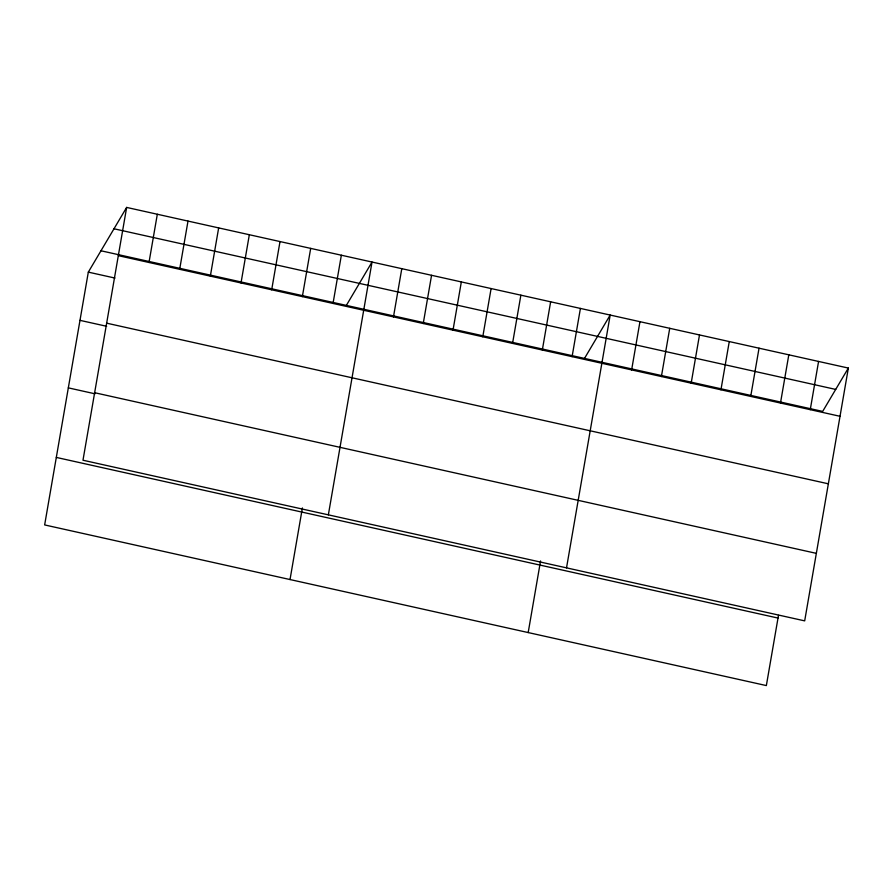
<?xml version="1.0" encoding="UTF-8"?>
<svg xmlns="http://www.w3.org/2000/svg" width="893" height="893" viewBox="0 0 893 893"><rect width="100%" height="100%" fill="white"/><g stroke="black" fill="none" stroke-linecap="round" stroke-linejoin="round"><path stroke-width="1.34" d="M126.65 207.422L82.982 460.23L804.682 620.869L848.35 368.072L126.65 207.422L88.318 272.131L44.65 524.928L766.35 685.578L778.484 615.333M148.997 262.475L157.324 214.253M179.66 269.306L187.999 221.084M210.335 276.138L218.662 227.905M241.01 282.958L249.337 234.736M271.684 289.79L280.011 241.568M302.347 296.621L310.686 248.388M333.022 303.441L341.36 255.219M290.024 579.546L302.392 507.95M328.356 514.848L372.024 262.04L346.35 305.395M393.467 316.892L401.794 268.67M423.237 323.523L431.565 275.301M453.008 330.153L461.335 281.92M482.778 336.773L491.105 288.551M512.549 343.403L520.876 295.181M542.319 350.034L550.646 301.801M572.089 356.653L580.417 308.431M528.187 632.568L540.555 560.96M566.519 567.859L610.187 315.05L584.502 358.406M631.63 369.914L639.957 321.681M661.4 376.533L669.728 328.311M691.171 383.164L699.498 334.931M720.941 389.783L729.268 341.561M750.712 396.414L759.039 348.192M780.482 403.044L788.809 354.811M810.252 409.664L818.58 361.442M848.35 368.072L822.665 411.416L100.965 250.777M114.003 228.775L835.703 389.415M118.322 255.655L840.023 416.294M88.318 272.131L114.985 278.069M106.658 323.166L828.358 483.805M79.99 320.353L106.658 326.291M94.647 392.719L816.347 553.359M68.326 387.863L94.993 393.802M56.315 457.417L778.015 618.068"/></g></svg>
